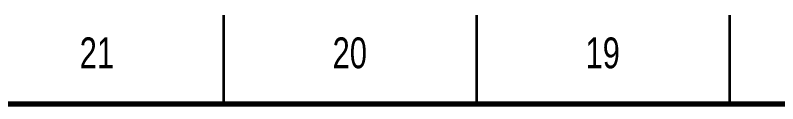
# Model space of a CAD drawing. Header units: millimetres. Extents: x 2 to 1187, y 2 to 839.
# Drawn here: x 153.2 to 304, y 821 to 838.5 of the extents above; entities that cross this region are included whole.
import ezdxf

# ---------------------------------------------------------------- set-up
doc = ezdxf.new("R2010")
doc.units = ezdxf.units.MM
doc.styles.add('SLDTEXTSTYLE1', font='TXT', dxfattribs={"width": 0.75})

msp = doc.modelspace()

# ---------------------------------------------------------------- linework, layer by layer
at = {"color": 7, "linetype": 'Continuous', "lineweight": 35}
for p, q in [((194.5, 821), (194.5, 838.5)), ((244.5, 821), (244.5, 838.5)), ((294.5, 821), (294.5, 838.5))]:
    msp.add_line(p, q, dxfattribs=at)
at = {"color": 7, "linetype": 'Continuous', "lineweight": 70}
msp.add_line((20, 821), (1169, 821), dxfattribs=at)

# ---------------------------------------------------------------- texts
at = {"color": 7, "linetype": 'Continuous', "lineweight": 0, "char_height": 6.096, "attachment_point": 2, "style": 'SLDTEXTSTYLE1'}
for s, insert in [('21', (169.38, 834.11)), ('20', (219.38, 834.11)), ('19', (269.38, 834.11))]:
    msp.add_mtext(s, dxfattribs=dict(at, insert=insert))

doc.saveas('drawing.dxf')
